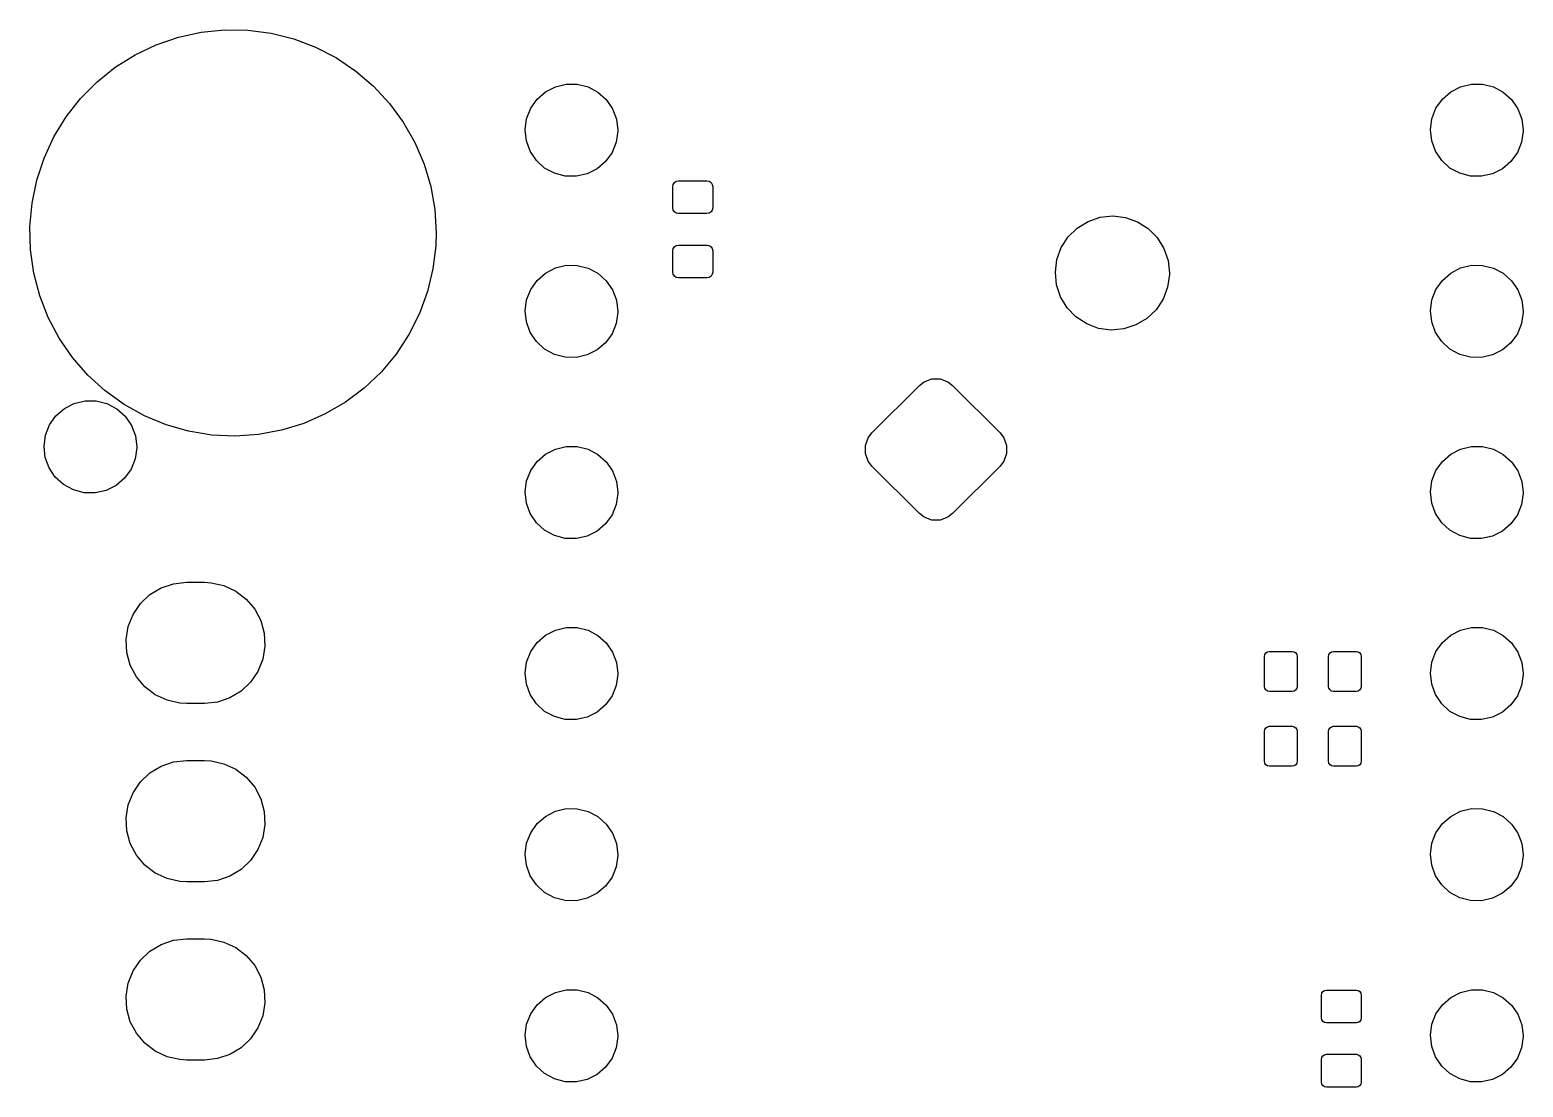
# Model space of a CAD drawing. Extents: x 100.2 to 143.8, y -109.8 to -50.2.
# Drawn here: x 100.15 to 121.1, y -64.98 to -50.15 of the extents above; entities that cross this region are included whole.
import ezdxf

# ---------------------------------------------------------------- set-up
doc = ezdxf.new("R2010")
doc.units = 0
doc.layers.add('BLACK', color=7, linetype='CONTINUOUS')

msp = doc.modelspace()

# ---------------------------------------------------------------- linework, layer by layer
at = {"layer": 'BLACK', "linetype": 'CONTINUOUS'}
for p, q in [((101.923, -50.3613), (102.234, -50.255)), ((102.234, -50.255), (102.554, -50.1851)), ((102.554, -50.1851), (102.881, -50.1525)), ((102.881, -50.1525), (103.209, -50.1577)), ((103.209, -50.1577), (103.534, -50.2005)), ((103.534, -50.2005), (103.852, -50.2804)), ((101.627, -50.5025), (101.923, -50.3613)), ((103.852, -50.2804), (104.159, -50.3964)), ((104.159, -50.3964), (104.451, -50.5469)), ((101.093, -50.882), (101.349, -50.6769)), ((101.349, -50.6769), (101.627, -50.5025)), ((104.451, -50.5469), (104.723, -50.7299)), ((100.862, -51.1153), (101.093, -50.882)), ((104.723, -50.7299), (104.973, -50.943)), ((100.66, -51.3735), (100.862, -51.1153)), ((104.973, -50.943), (105.196, -51.1833)), ((107.267, -51.1251), (107.385, -51.0224)), ((107.385, -51.0224), (107.523, -50.9508)), ((107.523, -50.9508), (107.675, -50.9143)), ((107.675, -50.9143), (107.831, -50.9151)), ((107.831, -50.9151), (107.983, -50.9532)), ((107.983, -50.9532), (108.121, -51.0263)), ((108.121, -51.0263), (108.238, -51.1301)), ((119.967, -51.1251), (120.085, -51.0224)), ((120.085, -51.0224), (120.223, -50.9508)), ((120.223, -50.9508), (120.375, -50.9143)), ((120.375, -50.9143), (120.531, -50.9151)), ((120.531, -50.9151), (120.683, -50.9532)), ((120.683, -50.9532), (120.821, -51.0263)), ((120.821, -51.0263), (120.938, -51.1301)), ((105.196, -51.1833), (105.39, -51.4478)), ((107.12, -51.3984), (107.177, -51.2528)), ((107.177, -51.2528), (107.267, -51.1251)), ((108.238, -51.1301), (108.326, -51.2589)), ((108.326, -51.2589), (108.381, -51.405)), ((119.82, -51.3984), (119.877, -51.2528)), ((119.877, -51.2528), (119.967, -51.1251)), ((120.938, -51.1301), (121.026, -51.2589)), ((121.026, -51.2589), (121.081, -51.405)), ((100.488, -51.6532), (100.66, -51.3735)), ((105.39, -51.4478), (105.553, -51.7328)), ((107.1, -51.5532), (107.12, -51.3984)), ((108.381, -51.405), (108.4, -51.56)), ((119.8, -51.5532), (119.82, -51.3984)), ((121.081, -51.405), (121.1, -51.56)), ((100.35, -51.9508), (100.488, -51.6532)), ((105.553, -51.7328), (105.682, -52.0346)), ((107.117, -51.7084), (107.1, -51.5532)), ((107.171, -51.8551), (107.117, -51.7084)), ((108.378, -51.7282), (108.32, -51.8731)), ((108.4, -51.5736), (108.378, -51.7282)), ((108.4, -51.56), (108.4, -51.5736)), ((119.817, -51.7084), (119.8, -51.5532)), ((119.871, -51.8551), (119.817, -51.7084)), ((121.078, -51.7282), (121.02, -51.8731)), ((121.1, -51.5736), (121.078, -51.7282)), ((121.1, -51.56), (121.1, -51.5736)), ((100.247, -52.2624), (100.35, -51.9508)), ((107.258, -51.9847), (107.171, -51.8551)), ((108.32, -51.8731), (108.228, -52)), ((119.958, -51.9847), (119.871, -51.8551)), ((121.02, -51.8731), (120.928, -52)), ((105.682, -52.0346), (105.775, -52.3492)), ((107.373, -52.0898), (107.258, -51.9847)), ((107.511, -52.1644), (107.373, -52.0898)), ((108.11, -52.1014), (107.97, -52.1716)), ((108.228, -52), (108.11, -52.1014)), ((120.073, -52.0898), (119.958, -51.9847)), ((120.211, -52.1644), (120.073, -52.0898)), ((120.81, -52.1014), (120.67, -52.1716)), ((120.928, -52), (120.81, -52.1014)), ((100.181, -52.5837), (100.247, -52.2624)), ((105.775, -52.3492), (105.831, -52.6724)), ((107.662, -52.204), (107.511, -52.1644)), ((107.818, -52.2064), (107.662, -52.204)), ((107.97, -52.1716), (107.818, -52.2064)), ((109.17, -52.35), (109.176, -52.3194)), ((109.17, -52.65), (109.17, -52.35)), ((109.176, -52.3194), (109.193, -52.2934)), ((109.193, -52.2934), (109.219, -52.2761)), ((109.219, -52.2761), (109.25, -52.27)), ((109.25, -52.27), (109.65, -52.27)), ((109.65, -52.27), (109.681, -52.2761)), ((109.681, -52.2761), (109.707, -52.2934)), ((109.707, -52.2934), (109.724, -52.3194)), ((109.724, -52.3194), (109.73, -52.35)), ((109.73, -52.35), (109.73, -52.65)), ((120.362, -52.204), (120.211, -52.1644)), ((120.518, -52.2064), (120.362, -52.204)), ((120.67, -52.1716), (120.518, -52.2064)), ((100.151, -52.9105), (100.181, -52.5837)), ((105.831, -52.6724), (105.85, -53)), ((109.176, -52.6806), (109.17, -52.65)), ((109.193, -52.7066), (109.176, -52.6806)), ((109.219, -52.7239), (109.193, -52.7066)), ((109.25, -52.73), (109.219, -52.7239)), ((109.65, -52.73), (109.25, -52.73)), ((109.681, -52.7239), (109.65, -52.73)), ((109.707, -52.7066), (109.681, -52.7239)), ((109.724, -52.6806), (109.707, -52.7066)), ((109.73, -52.65), (109.724, -52.6806)), ((114.997, -52.8387), (115.166, -52.7812)), ((115.166, -52.7812), (115.343, -52.7626)), ((115.343, -52.7626), (115.52, -52.7837)), ((115.52, -52.7837), (115.688, -52.8435)), ((100.16, -53.2385), (100.151, -52.9105)), ((105.85, -53), (105.844, -53.179)), ((114.717, -53.0569), (114.845, -52.9322)), ((114.845, -52.9322), (114.997, -52.8387)), ((115.688, -52.8435), (115.839, -52.9391)), ((115.839, -52.9391), (115.964, -53.0656)), ((105.844, -53.179), (105.805, -53.5047)), ((109.176, -53.2194), (109.193, -53.1934)), ((109.193, -53.1934), (109.219, -53.1761)), ((109.219, -53.1761), (109.25, -53.17)), ((109.25, -53.17), (109.65, -53.17)), ((109.65, -53.17), (109.681, -53.1761)), ((109.681, -53.1761), (109.707, -53.1934)), ((109.707, -53.1934), (109.724, -53.2194)), ((114.56, -53.3744), (114.621, -53.2069)), ((114.621, -53.2069), (114.717, -53.0569)), ((115.964, -53.0656), (116.059, -53.2169)), ((100.206, -53.5633), (100.16, -53.2385)), ((109.17, -53.25), (109.176, -53.2194)), ((109.17, -53.55), (109.17, -53.25)), ((109.724, -53.2194), (109.73, -53.25)), ((109.73, -53.25), (109.73, -53.55)), ((114.538, -53.5514), (114.56, -53.3744)), ((116.059, -53.2169), (116.118, -53.3853)), ((116.118, -53.3853), (116.137, -53.5626)), ((100.289, -53.8807), (100.206, -53.5633)), ((105.805, -53.5047), (105.728, -53.8237)), ((107.267, -53.6651), (107.385, -53.5624)), ((107.385, -53.5624), (107.523, -53.4908)), ((107.523, -53.4908), (107.675, -53.4543)), ((107.675, -53.4543), (107.831, -53.4551)), ((107.831, -53.4551), (107.983, -53.4932)), ((107.983, -53.4932), (108.121, -53.5663)), ((108.121, -53.5663), (108.238, -53.6701)), ((109.176, -53.5806), (109.17, -53.55)), ((109.193, -53.6066), (109.176, -53.5806)), ((109.219, -53.6239), (109.193, -53.6066)), ((109.25, -53.63), (109.219, -53.6239)), ((109.681, -53.6239), (109.65, -53.63)), ((109.707, -53.6066), (109.681, -53.6239)), ((109.724, -53.5806), (109.707, -53.6066)), ((109.73, -53.55), (109.724, -53.5806)), ((114.555, -53.7289), (114.538, -53.5514)), ((116.137, -53.5849), (116.112, -53.7615)), ((116.137, -53.5626), (116.137, -53.5849)), ((119.967, -53.6651), (120.085, -53.5624)), ((120.085, -53.5624), (120.223, -53.4908)), ((120.223, -53.4908), (120.375, -53.4543)), ((120.375, -53.4543), (120.531, -53.4551)), ((120.531, -53.4551), (120.683, -53.4932)), ((120.683, -53.4932), (120.821, -53.5663)), ((120.821, -53.5663), (120.938, -53.6701)), ((105.728, -53.8237), (105.616, -54.1319)), ((107.12, -53.9384), (107.177, -53.7928)), ((107.177, -53.7928), (107.267, -53.6651)), ((108.238, -53.6701), (108.326, -53.7989)), ((108.326, -53.7989), (108.381, -53.945)), ((109.65, -53.63), (109.25, -53.63)), ((114.611, -53.8981), (114.555, -53.7289)), ((116.112, -53.7615), (116.049, -53.9282)), ((119.82, -53.9384), (119.877, -53.7928)), ((119.877, -53.7928), (119.967, -53.6651)), ((120.938, -53.6701), (121.026, -53.7989)), ((121.026, -53.7989), (121.081, -53.945)), ((100.409, -54.1864), (100.289, -53.8807)), ((107.1, -54.0932), (107.12, -53.9384)), ((108.381, -53.945), (108.4, -54.1)), ((114.704, -54.0507), (114.611, -53.8981)), ((116.049, -53.9282), (115.95, -54.0768)), ((119.8, -54.0932), (119.82, -53.9384)), ((121.081, -53.945), (121.1, -54.1)), ((100.562, -54.4764), (100.409, -54.1864)), ((105.616, -54.1319), (105.468, -54.425)), ((107.117, -54.2484), (107.1, -54.0932)), ((107.171, -54.3951), (107.117, -54.2484)), ((108.4, -54.1136), (108.378, -54.2682)), ((108.4, -54.1), (108.4, -54.1136)), ((114.827, -54.179), (114.704, -54.0507)), ((114.977, -54.2766), (114.827, -54.179)), ((115.821, -54.1998), (115.668, -54.2911)), ((115.95, -54.0768), (115.821, -54.1998)), ((119.817, -54.2484), (119.8, -54.0932)), ((119.871, -54.3951), (119.817, -54.2484)), ((121.1, -54.1136), (121.078, -54.2682)), ((121.1, -54.1), (121.1, -54.1136)), ((105.468, -54.425), (105.288, -54.6992)), ((107.258, -54.5247), (107.171, -54.3951)), ((108.32, -54.4131), (108.228, -54.54)), ((108.378, -54.2682), (108.32, -54.4131)), ((115.144, -54.3388), (114.977, -54.2766)), ((115.321, -54.3624), (115.144, -54.3388)), ((115.498, -54.3462), (115.321, -54.3624)), ((115.668, -54.2911), (115.498, -54.3462)), ((119.958, -54.5247), (119.871, -54.3951)), ((121.02, -54.4131), (120.928, -54.54)), ((121.078, -54.2682), (121.02, -54.4131)), ((100.748, -54.7468), (100.562, -54.4764)), ((107.373, -54.6298), (107.258, -54.5247)), ((107.511, -54.7044), (107.373, -54.6298)), ((108.11, -54.6414), (107.97, -54.7116)), ((108.228, -54.54), (108.11, -54.6414)), ((120.073, -54.6298), (119.958, -54.5247)), ((120.211, -54.7044), (120.073, -54.6298)), ((120.81, -54.6414), (120.67, -54.7116)), ((120.928, -54.54), (120.81, -54.6414)), ((100.964, -54.994), (100.748, -54.7468)), ((105.288, -54.6992), (105.078, -54.951)), ((107.662, -54.744), (107.511, -54.7044)), ((107.818, -54.7464), (107.662, -54.744)), ((107.97, -54.7116), (107.818, -54.7464)), ((120.362, -54.744), (120.211, -54.7044)), ((120.518, -54.7464), (120.362, -54.744)), ((120.67, -54.7116), (120.518, -54.7464)), ((101.206, -55.2149), (100.964, -54.994)), ((105.078, -54.951), (104.84, -55.1768)), ((112.63, -55.1391), (112.698, -55.0867)), ((112.698, -55.0867), (112.805, -55.0476)), ((112.805, -55.0476), (112.92, -55.0476)), ((112.92, -55.0476), (113.027, -55.0867)), ((113.027, -55.0867), (113.096, -55.1391)), ((101.473, -55.4063), (101.206, -55.2149)), ((104.84, -55.1768), (104.577, -55.3738)), ((111.964, -55.8044), (112.63, -55.1391)), ((113.096, -55.1391), (113.761, -55.8044)), ((100.517, -55.5651), (100.635, -55.4624)), ((100.635, -55.4624), (100.773, -55.3908)), ((100.773, -55.3908), (100.925, -55.3543)), ((100.925, -55.3543), (101.081, -55.3551)), ((101.081, -55.3551), (101.233, -55.3932)), ((101.233, -55.3932), (101.371, -55.4663)), ((101.371, -55.4663), (101.488, -55.5701)), ((101.76, -55.5659), (101.473, -55.4063)), ((104.577, -55.3738), (104.294, -55.5394)), ((100.37, -55.8384), (100.427, -55.6928)), ((100.427, -55.6928), (100.517, -55.5651)), ((101.488, -55.5701), (101.576, -55.6989)), ((101.576, -55.6989), (101.631, -55.845)), ((102.063, -55.6915), (101.76, -55.5659)), ((102.378, -55.7814), (102.063, -55.6915)), ((103.993, -55.6713), (103.68, -55.7677)), ((104.294, -55.5394), (103.993, -55.6713)), ((100.35, -55.9932), (100.37, -55.8384)), ((101.631, -55.845), (101.65, -56)), ((102.702, -55.8344), (102.378, -55.7814)), ((103.03, -55.8498), (102.702, -55.8344)), ((103.357, -55.8275), (103.03, -55.8498)), ((103.68, -55.7677), (103.357, -55.8275)), ((111.873, -55.9802), (111.912, -55.8726)), ((111.912, -55.8726), (111.964, -55.8044)), ((113.761, -55.8044), (113.813, -55.8726)), ((113.813, -55.8726), (113.852, -55.9802)), ((100.367, -56.1484), (100.35, -55.9932)), ((101.65, -56.0136), (101.628, -56.1682)), ((101.65, -56), (101.65, -56.0136)), ((107.267, -56.2051), (107.385, -56.1024)), ((107.385, -56.1024), (107.523, -56.0308)), ((107.523, -56.0308), (107.675, -55.9943)), ((107.675, -55.9943), (107.831, -55.9951)), ((107.831, -55.9951), (107.983, -56.0332)), ((107.983, -56.0332), (108.121, -56.1063)), ((108.121, -56.1063), (108.238, -56.2101)), ((111.873, -56.0947), (111.873, -55.9802)), ((111.912, -56.2022), (111.873, -56.0947)), ((113.852, -56.0947), (113.813, -56.2022)), ((113.852, -55.9802), (113.852, -56.0947)), ((119.967, -56.2051), (120.085, -56.1024)), ((120.085, -56.1024), (120.223, -56.0308)), ((120.223, -56.0308), (120.375, -55.9943)), ((120.375, -55.9943), (120.531, -55.9951)), ((120.531, -55.9951), (120.683, -56.0332)), ((120.683, -56.0332), (120.821, -56.1063)), ((120.821, -56.1063), (120.938, -56.2101)), ((100.421, -56.2951), (100.367, -56.1484)), ((100.508, -56.4247), (100.421, -56.2951)), ((101.57, -56.3131), (101.478, -56.44)), ((101.628, -56.1682), (101.57, -56.3131)), ((107.12, -56.4784), (107.177, -56.3328)), ((107.177, -56.3328), (107.267, -56.2051)), ((108.238, -56.2101), (108.326, -56.3389)), ((108.326, -56.3389), (108.381, -56.485)), ((111.964, -56.2705), (111.912, -56.2022)), ((112.63, -56.9357), (111.964, -56.2705)), ((113.761, -56.2705), (113.096, -56.9357)), ((113.813, -56.2022), (113.761, -56.2705)), ((119.82, -56.4784), (119.877, -56.3328)), ((119.877, -56.3328), (119.967, -56.2051)), ((120.938, -56.2101), (121.026, -56.3389)), ((121.026, -56.3389), (121.081, -56.485)), ((100.623, -56.5298), (100.508, -56.4247)), ((100.761, -56.6044), (100.623, -56.5298)), ((101.36, -56.5414), (101.22, -56.6116)), ((101.478, -56.44), (101.36, -56.5414)), ((107.1, -56.6332), (107.12, -56.4784)), ((108.381, -56.485), (108.4, -56.64)), ((119.8, -56.6332), (119.82, -56.4784)), ((121.081, -56.485), (121.1, -56.64)), ((100.912, -56.644), (100.761, -56.6044)), ((101.068, -56.6464), (100.912, -56.644)), ((101.22, -56.6116), (101.068, -56.6464)), ((107.117, -56.7884), (107.1, -56.6332)), ((108.4, -56.6536), (108.378, -56.8082)), ((108.4, -56.64), (108.4, -56.6536)), ((119.817, -56.7884), (119.8, -56.6332)), ((121.1, -56.6536), (121.078, -56.8082)), ((121.1, -56.64), (121.1, -56.6536)), ((107.171, -56.9351), (107.117, -56.7884)), ((107.258, -57.0647), (107.171, -56.9351)), ((108.32, -56.9531), (108.228, -57.08)), ((108.378, -56.8082), (108.32, -56.9531)), ((112.698, -56.9881), (112.63, -56.9357)), ((113.096, -56.9357), (113.027, -56.9881)), ((119.871, -56.9351), (119.817, -56.7884)), ((119.958, -57.0647), (119.871, -56.9351)), ((121.02, -56.9531), (120.928, -57.08)), ((121.078, -56.8082), (121.02, -56.9531)), ((107.373, -57.1698), (107.258, -57.0647)), ((107.511, -57.2444), (107.373, -57.1698)), ((108.11, -57.1814), (107.97, -57.2516)), ((108.228, -57.08), (108.11, -57.1814)), ((112.805, -57.0273), (112.698, -56.9881)), ((112.92, -57.0273), (112.805, -57.0273)), ((113.027, -56.9881), (112.92, -57.0273)), ((120.073, -57.1698), (119.958, -57.0647)), ((120.211, -57.2444), (120.073, -57.1698)), ((120.81, -57.1814), (120.67, -57.2516)), ((120.928, -57.08), (120.81, -57.1814)), ((107.662, -57.284), (107.511, -57.2444)), ((107.818, -57.2864), (107.662, -57.284)), ((107.97, -57.2516), (107.818, -57.2864)), ((120.362, -57.284), (120.211, -57.2444)), ((120.518, -57.2864), (120.362, -57.284)), ((120.67, -57.2516), (120.518, -57.2864)), ((101.836, -58.073), (101.993, -57.9784)), ((101.993, -57.9784), (102.167, -57.9198)), ((102.167, -57.9198), (102.35, -57.9)), ((102.35, -57.9), (102.6, -57.9)), ((102.6, -57.9), (102.695, -57.9053)), ((102.695, -57.9053), (102.874, -57.9453)), ((102.874, -57.9453), (103.04, -58.0229)), ((103.04, -58.0229), (103.186, -58.1345)), ((101.599, -58.3509), (101.703, -58.1991)), ((101.703, -58.1991), (101.836, -58.073)), ((103.186, -58.1345), (103.305, -58.2747)), ((101.531, -58.5214), (101.599, -58.3509)), ((103.305, -58.2747), (103.39, -58.4371)), ((103.39, -58.4371), (103.439, -58.6141)), ((101.501, -58.7026), (101.531, -58.5214)), ((103.439, -58.6141), (103.449, -58.7974)), ((107.267, -58.7451), (107.385, -58.6424)), ((107.385, -58.6424), (107.523, -58.5708)), ((107.523, -58.5708), (107.675, -58.5343)), ((107.675, -58.5343), (107.831, -58.5351)), ((107.831, -58.5351), (107.983, -58.5732)), ((107.983, -58.5732), (108.121, -58.6463)), ((108.121, -58.6463), (108.238, -58.7501)), ((119.967, -58.7451), (120.085, -58.6424)), ((120.085, -58.6424), (120.223, -58.5708)), ((120.223, -58.5708), (120.375, -58.5343)), ((120.375, -58.5343), (120.531, -58.5351)), ((120.531, -58.5351), (120.683, -58.5732)), ((120.683, -58.5732), (120.821, -58.6463)), ((120.821, -58.6463), (120.938, -58.7501)), ((101.511, -58.8859), (101.501, -58.7026)), ((103.449, -58.7974), (103.419, -58.9786)), ((107.177, -58.8728), (107.267, -58.7451)), ((108.238, -58.7501), (108.326, -58.8789)), ((119.877, -58.8728), (119.967, -58.7451)), ((120.938, -58.7501), (121.026, -58.8789)), ((101.56, -59.0629), (101.511, -58.8859)), ((101.645, -59.2253), (101.56, -59.0629)), ((103.419, -58.9786), (103.351, -59.1491)), ((107.1, -59.1732), (107.12, -59.0184)), ((107.12, -59.0184), (107.177, -58.8728)), ((108.326, -58.8789), (108.381, -59.025)), ((108.381, -59.025), (108.4, -59.18)), ((117.47, -58.94), (117.475, -58.9132)), ((117.47, -59.36), (117.47, -58.94)), ((117.475, -58.9132), (117.491, -58.8905)), ((117.491, -58.8905), (117.513, -58.8753)), ((117.513, -58.8753), (117.54, -58.87)), ((117.54, -58.87), (117.86, -58.87)), ((117.86, -58.87), (117.887, -58.8753)), ((117.887, -58.8753), (117.909, -58.8905)), ((117.909, -58.8905), (117.925, -58.9132)), ((117.925, -58.9132), (117.93, -58.94)), ((117.93, -58.94), (117.93, -59.36)), ((118.37, -58.94), (118.375, -58.9132)), ((118.37, -59.36), (118.37, -58.94)), ((118.375, -58.9132), (118.391, -58.8905)), ((118.391, -58.8905), (118.413, -58.8753)), ((118.413, -58.8753), (118.44, -58.87)), ((118.44, -58.87), (118.76, -58.87)), ((118.76, -58.87), (118.787, -58.8753)), ((118.787, -58.8753), (118.809, -58.8905)), ((118.809, -58.8905), (118.825, -58.9132)), ((118.825, -58.9132), (118.83, -58.94)), ((118.83, -58.94), (118.83, -59.36)), ((119.8, -59.1732), (119.82, -59.0184)), ((119.82, -59.0184), (119.877, -58.8728)), ((121.026, -58.8789), (121.081, -59.025)), ((121.081, -59.025), (121.1, -59.18)), ((101.764, -59.3655), (101.645, -59.2253)), ((103.351, -59.1491), (103.247, -59.3009)), ((107.117, -59.3284), (107.1, -59.1732)), ((108.4, -59.1936), (108.378, -59.3482)), ((108.4, -59.18), (108.4, -59.1936)), ((119.817, -59.3284), (119.8, -59.1732)), ((121.1, -59.1936), (121.078, -59.3482)), ((121.1, -59.18), (121.1, -59.1936)), ((101.91, -59.4771), (101.764, -59.3655)), ((102.076, -59.5547), (101.91, -59.4771)), ((103.114, -59.4271), (102.957, -59.5216)), ((103.247, -59.3009), (103.114, -59.4271)), ((107.171, -59.4751), (107.117, -59.3284)), ((107.258, -59.6047), (107.171, -59.4751)), ((108.32, -59.4931), (108.228, -59.62)), ((108.378, -59.3482), (108.32, -59.4931)), ((117.475, -59.3868), (117.47, -59.36)), ((117.491, -59.4095), (117.475, -59.3868)), ((117.513, -59.4247), (117.491, -59.4095)), ((117.54, -59.43), (117.513, -59.4247)), ((117.86, -59.43), (117.54, -59.43)), ((117.887, -59.4247), (117.86, -59.43)), ((117.909, -59.4095), (117.887, -59.4247)), ((117.925, -59.3868), (117.909, -59.4095)), ((117.93, -59.36), (117.925, -59.3868)), ((118.375, -59.3868), (118.37, -59.36)), ((118.391, -59.4095), (118.375, -59.3868)), ((118.413, -59.4247), (118.391, -59.4095)), ((118.44, -59.43), (118.413, -59.4247)), ((118.76, -59.43), (118.44, -59.43)), ((118.787, -59.4247), (118.76, -59.43)), ((118.809, -59.4095), (118.787, -59.4247)), ((118.825, -59.3868), (118.809, -59.4095)), ((118.83, -59.36), (118.825, -59.3868)), ((119.871, -59.4751), (119.817, -59.3284)), ((119.958, -59.6047), (119.871, -59.4751)), ((121.02, -59.4931), (120.928, -59.62)), ((121.078, -59.3482), (121.02, -59.4931)), ((102.255, -59.5947), (102.076, -59.5547)), ((102.35, -59.6), (102.255, -59.5947)), ((102.6, -59.6), (102.35, -59.6)), ((102.783, -59.5802), (102.6, -59.6)), ((102.957, -59.5216), (102.783, -59.5802)), ((107.373, -59.7098), (107.258, -59.6047)), ((108.228, -59.62), (108.11, -59.7214)), ((120.073, -59.7098), (119.958, -59.6047)), ((120.928, -59.62), (120.81, -59.7214)), ((107.511, -59.7844), (107.373, -59.7098)), ((107.662, -59.824), (107.511, -59.7844)), ((107.818, -59.8264), (107.662, -59.824)), ((107.97, -59.7916), (107.818, -59.8264)), ((108.11, -59.7214), (107.97, -59.7916)), ((120.211, -59.7844), (120.073, -59.7098)), ((120.362, -59.824), (120.211, -59.7844)), ((120.518, -59.8264), (120.362, -59.824)), ((120.67, -59.7916), (120.518, -59.8264)), ((120.81, -59.7214), (120.67, -59.7916)), ((117.47, -59.99), (117.475, -59.9632)), ((117.47, -60.41), (117.47, -59.99)), ((117.475, -59.9632), (117.491, -59.9405)), ((117.491, -59.9405), (117.513, -59.9253)), ((117.513, -59.9253), (117.54, -59.92)), ((117.54, -59.92), (117.86, -59.92)), ((117.86, -59.92), (117.887, -59.9253)), ((117.887, -59.9253), (117.909, -59.9405)), ((117.909, -59.9405), (117.925, -59.9632)), ((117.925, -59.9632), (117.93, -59.99)), ((117.93, -59.99), (117.93, -60.41)), ((118.37, -59.99), (118.375, -59.9632)), ((118.37, -60.41), (118.37, -59.99)), ((118.375, -59.9632), (118.391, -59.9405)), ((118.391, -59.9405), (118.413, -59.9253)), ((118.413, -59.9253), (118.44, -59.92)), ((118.44, -59.92), (118.76, -59.92)), ((118.76, -59.92), (118.787, -59.9253)), ((118.787, -59.9253), (118.809, -59.9405)), ((118.809, -59.9405), (118.825, -59.9632)), ((118.825, -59.9632), (118.83, -59.99)), ((118.83, -59.99), (118.83, -60.41)), ((101.836, -60.573), (101.993, -60.4784)), ((101.993, -60.4784), (102.167, -60.4198)), ((102.167, -60.4198), (102.35, -60.4)), ((102.35, -60.4), (102.6, -60.4)), ((102.6, -60.4), (102.695, -60.4053)), ((102.695, -60.4053), (102.874, -60.4453)), ((102.874, -60.4453), (103.04, -60.5229)), ((103.04, -60.5229), (103.186, -60.6345)), ((117.475, -60.4368), (117.47, -60.41)), ((117.491, -60.4595), (117.475, -60.4368)), ((117.513, -60.4747), (117.491, -60.4595)), ((117.54, -60.48), (117.513, -60.4747)), ((117.86, -60.48), (117.54, -60.48)), ((117.887, -60.4747), (117.86, -60.48)), ((117.909, -60.4595), (117.887, -60.4747)), ((117.925, -60.4368), (117.909, -60.4595)), ((117.93, -60.41), (117.925, -60.4368)), ((118.375, -60.4368), (118.37, -60.41)), ((118.391, -60.4595), (118.375, -60.4368)), ((118.413, -60.4747), (118.391, -60.4595)), ((118.44, -60.48), (118.413, -60.4747)), ((118.76, -60.48), (118.44, -60.48)), ((118.787, -60.4747), (118.76, -60.48)), ((118.809, -60.4595), (118.787, -60.4747)), ((118.825, -60.4368), (118.809, -60.4595)), ((118.83, -60.41), (118.825, -60.4368)), ((101.599, -60.8509), (101.703, -60.6991)), ((101.703, -60.6991), (101.836, -60.573)), ((103.186, -60.6345), (103.305, -60.7747)), ((101.531, -61.0214), (101.599, -60.8509)), ((103.305, -60.7747), (103.39, -60.9371)), ((103.39, -60.9371), (103.439, -61.1141)), ((101.501, -61.2026), (101.531, -61.0214)), ((103.439, -61.1141), (103.449, -61.2974)), ((107.385, -61.1824), (107.523, -61.1108)), ((107.523, -61.1108), (107.675, -61.0743)), ((107.675, -61.0743), (107.831, -61.0751)), ((107.831, -61.0751), (107.983, -61.1132)), ((107.983, -61.1132), (108.121, -61.1863)), ((120.085, -61.1824), (120.223, -61.1108)), ((120.223, -61.1108), (120.375, -61.0743)), ((120.375, -61.0743), (120.531, -61.0751)), ((120.531, -61.0751), (120.683, -61.1132)), ((120.683, -61.1132), (120.821, -61.1863)), ((101.511, -61.3859), (101.501, -61.2026)), ((103.449, -61.2974), (103.419, -61.4786)), ((107.177, -61.4128), (107.267, -61.2851)), ((107.267, -61.2851), (107.385, -61.1824)), ((108.121, -61.1863), (108.238, -61.2901)), ((108.238, -61.2901), (108.326, -61.4189)), ((119.877, -61.4128), (119.967, -61.2851)), ((119.967, -61.2851), (120.085, -61.1824)), ((120.821, -61.1863), (120.938, -61.2901)), ((120.938, -61.2901), (121.026, -61.4189)), ((101.56, -61.5629), (101.511, -61.3859)), ((101.645, -61.7253), (101.56, -61.5629)), ((103.419, -61.4786), (103.351, -61.6491)), ((107.1, -61.7132), (107.12, -61.5584)), ((107.12, -61.5584), (107.177, -61.4128)), ((108.326, -61.4189), (108.381, -61.565)), ((108.381, -61.565), (108.4, -61.72)), ((119.8, -61.7132), (119.82, -61.5584)), ((119.82, -61.5584), (119.877, -61.4128)), ((121.026, -61.4189), (121.081, -61.565)), ((121.081, -61.565), (121.1, -61.72)), ((101.764, -61.8655), (101.645, -61.7253)), ((103.351, -61.6491), (103.247, -61.8009)), ((107.117, -61.8684), (107.1, -61.7132)), ((108.4, -61.7336), (108.378, -61.8882)), ((108.4, -61.72), (108.4, -61.7336)), ((119.817, -61.8684), (119.8, -61.7132)), ((121.1, -61.7336), (121.078, -61.8882)), ((121.1, -61.72), (121.1, -61.7336)), ((101.91, -61.9771), (101.764, -61.8655)), ((102.076, -62.0547), (101.91, -61.9771)), ((103.114, -61.9271), (102.957, -62.0216)), ((103.247, -61.8009), (103.114, -61.9271)), ((107.171, -62.0151), (107.117, -61.8684)), ((108.378, -61.8882), (108.32, -62.0331)), ((119.871, -62.0151), (119.817, -61.8684)), ((121.078, -61.8882), (121.02, -62.0331)), ((102.255, -62.0947), (102.076, -62.0547)), ((102.35, -62.1), (102.255, -62.0947)), ((102.6, -62.1), (102.35, -62.1)), ((102.783, -62.0802), (102.6, -62.1)), ((102.957, -62.0216), (102.783, -62.0802)), ((107.258, -62.1447), (107.171, -62.0151)), ((107.373, -62.2498), (107.258, -62.1447)), ((108.228, -62.16), (108.11, -62.2614)), ((108.32, -62.0331), (108.228, -62.16)), ((119.958, -62.1447), (119.871, -62.0151)), ((120.073, -62.2498), (119.958, -62.1447)), ((120.928, -62.16), (120.81, -62.2614)), ((121.02, -62.0331), (120.928, -62.16)), ((107.511, -62.3244), (107.373, -62.2498)), ((107.662, -62.364), (107.511, -62.3244)), ((107.818, -62.3664), (107.662, -62.364)), ((107.97, -62.3316), (107.818, -62.3664)), ((108.11, -62.2614), (107.97, -62.3316)), ((120.211, -62.3244), (120.073, -62.2498)), ((120.362, -62.364), (120.211, -62.3244)), ((120.518, -62.3664), (120.362, -62.364)), ((120.67, -62.3316), (120.518, -62.3664)), ((120.81, -62.2614), (120.67, -62.3316)), ((101.836, -63.073), (101.993, -62.9784)), ((101.993, -62.9784), (102.167, -62.9198)), ((102.167, -62.9198), (102.35, -62.9)), ((102.35, -62.9), (102.6, -62.9)), ((102.6, -62.9), (102.695, -62.9053)), ((102.695, -62.9053), (102.874, -62.9453)), ((102.874, -62.9453), (103.04, -63.0229)), ((103.04, -63.0229), (103.186, -63.1345)), ((101.599, -63.3509), (101.703, -63.1991)), ((101.703, -63.1991), (101.836, -63.073)), ((103.186, -63.1345), (103.305, -63.2747)), ((101.531, -63.5214), (101.599, -63.3509)), ((103.305, -63.2747), (103.39, -63.4371)), ((103.39, -63.4371), (103.439, -63.6141)), ((101.501, -63.7026), (101.531, -63.5214)), ((103.439, -63.6141), (103.449, -63.7974)), ((107.385, -63.7224), (107.523, -63.6508)), ((107.523, -63.6508), (107.675, -63.6143)), ((107.675, -63.6143), (107.831, -63.6151)), ((107.831, -63.6151), (107.983, -63.6532)), ((107.983, -63.6532), (108.121, -63.7263)), ((118.27, -63.69), (118.275, -63.6632)), ((118.275, -63.6632), (118.291, -63.6405)), ((118.291, -63.6405), (118.313, -63.6253)), ((118.313, -63.6253), (118.34, -63.62)), ((118.34, -63.62), (118.76, -63.62)), ((118.76, -63.62), (118.787, -63.6253)), ((118.787, -63.6253), (118.809, -63.6405)), ((118.809, -63.6405), (118.825, -63.6632)), ((118.825, -63.6632), (118.83, -63.69)), ((120.085, -63.7224), (120.223, -63.6508)), ((120.223, -63.6508), (120.375, -63.6143)), ((120.375, -63.6143), (120.531, -63.6151)), ((120.531, -63.6151), (120.683, -63.6532)), ((120.683, -63.6532), (120.821, -63.7263)), ((101.511, -63.8859), (101.501, -63.7026)), ((101.56, -64.0629), (101.511, -63.8859)), ((103.449, -63.7974), (103.419, -63.9786)), ((107.177, -63.9528), (107.267, -63.8251)), ((107.267, -63.8251), (107.385, -63.7224)), ((108.121, -63.7263), (108.238, -63.8301)), ((108.238, -63.8301), (108.326, -63.9589)), ((118.27, -64.01), (118.27, -63.69)), ((118.83, -63.69), (118.83, -64.01)), ((119.877, -63.9528), (119.967, -63.8251)), ((119.967, -63.8251), (120.085, -63.7224)), ((120.821, -63.7263), (120.938, -63.8301)), ((120.938, -63.8301), (121.026, -63.9589)), ((101.645, -64.2253), (101.56, -64.0629)), ((103.419, -63.9786), (103.351, -64.1491)), ((107.1, -64.2532), (107.12, -64.0984)), ((107.12, -64.0984), (107.177, -63.9528)), ((108.326, -63.9589), (108.381, -64.105)), ((118.275, -64.0368), (118.27, -64.01)), ((118.291, -64.0595), (118.275, -64.0368)), ((118.313, -64.0747), (118.291, -64.0595)), ((118.34, -64.08), (118.313, -64.0747)), ((118.76, -64.08), (118.34, -64.08)), ((118.787, -64.0747), (118.76, -64.08)), ((118.809, -64.0595), (118.787, -64.0747)), ((118.825, -64.0368), (118.809, -64.0595)), ((118.83, -64.01), (118.825, -64.0368)), ((119.8, -64.2532), (119.82, -64.0984)), ((119.82, -64.0984), (119.877, -63.9528)), ((121.026, -63.9589), (121.081, -64.105)), ((101.764, -64.3655), (101.645, -64.2253)), ((103.247, -64.3009), (103.114, -64.4271)), ((103.351, -64.1491), (103.247, -64.3009)), ((107.117, -64.4084), (107.1, -64.2532)), ((108.4, -64.2736), (108.378, -64.4282)), ((108.381, -64.105), (108.4, -64.26)), ((108.4, -64.26), (108.4, -64.2736)), ((119.817, -64.4084), (119.8, -64.2532)), ((121.1, -64.2736), (121.078, -64.4282)), ((121.081, -64.105), (121.1, -64.26)), ((121.1, -64.26), (121.1, -64.2736)), ((101.91, -64.4771), (101.764, -64.3655)), ((102.076, -64.5547), (101.91, -64.4771)), ((102.957, -64.5216), (102.783, -64.5802)), ((103.114, -64.4271), (102.957, -64.5216)), ((107.171, -64.5551), (107.117, -64.4084)), ((108.378, -64.4282), (108.32, -64.5731)), ((118.313, -64.5253), (118.34, -64.52)), ((118.34, -64.52), (118.76, -64.52)), ((118.76, -64.52), (118.787, -64.5253)), ((119.871, -64.5551), (119.817, -64.4084)), ((121.078, -64.4282), (121.02, -64.5731)), ((102.255, -64.5947), (102.076, -64.5547)), ((102.35, -64.6), (102.255, -64.5947)), ((102.6, -64.6), (102.35, -64.6)), ((102.783, -64.5802), (102.6, -64.6)), ((107.258, -64.6847), (107.171, -64.5551)), ((107.373, -64.7898), (107.258, -64.6847)), ((108.228, -64.7), (108.11, -64.8014)), ((108.32, -64.5731), (108.228, -64.7)), ((118.27, -64.59), (118.275, -64.5632)), ((118.27, -64.91), (118.27, -64.59)), ((118.275, -64.5632), (118.291, -64.5405)), ((118.291, -64.5405), (118.313, -64.5253)), ((118.787, -64.5253), (118.809, -64.5405)), ((118.809, -64.5405), (118.825, -64.5632)), ((118.825, -64.5632), (118.83, -64.59)), ((118.83, -64.59), (118.83, -64.91)), ((119.958, -64.6847), (119.871, -64.5551)), ((120.073, -64.7898), (119.958, -64.6847)), ((120.928, -64.7), (120.81, -64.8014)), ((121.02, -64.5731), (120.928, -64.7)), ((107.511, -64.8644), (107.373, -64.7898)), ((107.662, -64.904), (107.511, -64.8644)), ((107.818, -64.9064), (107.662, -64.904)), ((107.97, -64.8716), (107.818, -64.9064)), ((108.11, -64.8014), (107.97, -64.8716)), ((118.275, -64.9368), (118.27, -64.91)), ((118.291, -64.9595), (118.275, -64.9368)), ((118.825, -64.9368), (118.809, -64.9595)), ((118.83, -64.91), (118.825, -64.9368)), ((120.211, -64.8644), (120.073, -64.7898)), ((120.362, -64.904), (120.211, -64.8644)), ((120.518, -64.9064), (120.362, -64.904)), ((120.67, -64.8716), (120.518, -64.9064)), ((120.81, -64.8014), (120.67, -64.8716)), ((118.313, -64.9747), (118.291, -64.9595)), ((118.34, -64.98), (118.313, -64.9747)), ((118.76, -64.98), (118.34, -64.98)), ((118.787, -64.9747), (118.76, -64.98)), ((118.809, -64.9595), (118.787, -64.9747))]:
    msp.add_line(p, q, dxfattribs=at)

doc.saveas('drawing.dxf')
